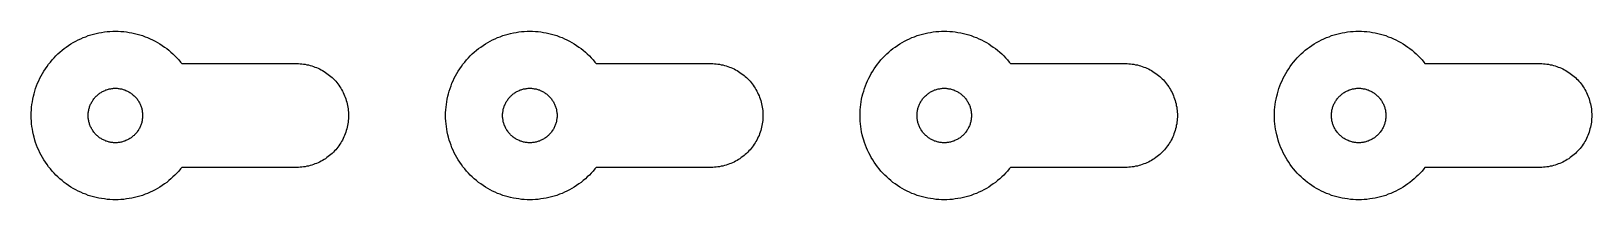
# Model space of a CAD drawing. Header units: millimetres. Extents: x -6 to 114, y -6 to 7.
import ezdxf

# ---------------------------------------------------------------- set-up
doc = ezdxf.new("R2010")
doc.units = ezdxf.units.MM
doc.layers.add('SNIJDEN', color=1, linetype='Continuous')

msp = doc.modelspace()

# ---------------------------------------------------------------- linework, layer by layer
at = {"layer": 'SNIJDEN'}
for points in [[(5.12, -4), (5.02, -4.12), (4.89, -4.29), (4.74, -4.44), (4.6, -4.6), (4.44, -4.74), (4.29, -4.89), (4.12, -5.02), (3.96, -5.16), (3.79, -5.28), (3.61, -5.4), (3.43, -5.52), (3.25, -5.63), (3.06, -5.73), (2.87, -5.83), (2.68, -5.92), (2.49, -6.01), (2.29, -6.08), (2.09, -6.16), (1.89, -6.22), (1.68, -6.28), (1.48, -6.33), (1.27, -6.38), (1.06, -6.41), (0.85, -6.44), (0.64, -6.47), (0.43, -6.49), (0.21, -6.5), (0, -6.5), (-0.21, -6.5), (-0.43, -6.49), (-0.64, -6.47), (-0.85, -6.44), (-1.06, -6.41), (-1.27, -6.38), (-1.48, -6.33), (-1.68, -6.28), (-1.89, -6.22), (-2.09, -6.16), (-2.29, -6.08), (-2.49, -6.01), (-2.68, -5.92), (-2.87, -5.83), (-3.06, -5.73), (-3.25, -5.63), (-3.43, -5.52), (-3.61, -5.4), (-3.79, -5.28), (-3.96, -5.16), (-4.12, -5.02), (-4.29, -4.89), (-4.44, -4.74), (-4.6, -4.6), (-4.74, -4.44), (-4.89, -4.29), (-5.02, -4.12), (-5.16, -3.96), (-5.28, -3.79), (-5.4, -3.61), (-5.52, -3.43), (-5.63, -3.25), (-5.73, -3.06), (-5.83, -2.87), (-5.92, -2.68), (-6.01, -2.49), (-6.08, -2.29), (-6.16, -2.09), (-6.22, -1.89), (-6.28, -1.68), (-6.33, -1.48), (-6.38, -1.27), (-6.41, -1.06), (-6.44, -0.85), (-6.47, -0.64), (-6.49, -0.43), (-6.5, -0.21), (-6.5, 0), (-6.5, 0), (-6.5, 0.21), (-6.49, 0.43), (-6.47, 0.64), (-6.44, 0.85), (-6.41, 1.06), (-6.38, 1.27), (-6.33, 1.48), (-6.28, 1.68), (-6.22, 1.89), (-6.16, 2.09), (-6.08, 2.29), (-6.01, 2.49), (-5.92, 2.68), (-5.83, 2.88), (-5.73, 3.07), (-5.63, 3.25), (-5.52, 3.43), (-5.4, 3.61), (-5.28, 3.79), (-5.16, 3.96), (-5.02, 4.12), (-4.89, 4.29), (-4.74, 4.44), (-4.6, 4.6), (-4.44, 4.75), (-4.29, 4.89), (-4.12, 5.03), (-3.96, 5.16), (-3.79, 5.28), (-3.61, 5.41), (-3.43, 5.52), (-3.25, 5.63), (-3.06, 5.73), (-2.87, 5.83), (-2.68, 5.92), (-2.49, 6.01), (-2.29, 6.08), (-2.09, 6.16), (-1.89, 6.22), (-1.68, 6.28), (-1.48, 6.33), (-1.27, 6.38), (-1.06, 6.41), (-0.85, 6.45), (-0.64, 6.47), (-0.43, 6.49), (-0.21, 6.5), (0, 6.5), (0.21, 6.5), (0.43, 6.49), (0.64, 6.47), (0.85, 6.45), (1.06, 6.41), (1.27, 6.38), (1.48, 6.33), (1.68, 6.28), (1.89, 6.22), (2.09, 6.16), (2.29, 6.08), (2.49, 6.01), (2.68, 5.92), (2.87, 5.83), (3.06, 5.73), (3.25, 5.63), (3.43, 5.52), (3.61, 5.41), (3.79, 5.28), (3.96, 5.16), (4.12, 5.03), (4.29, 4.89), (4.44, 4.75), (4.6, 4.6), (4.74, 4.44), (4.89, 4.29), (5.02, 4.12), (5.12, 4), (13.94, 4), (14, 4), (14.13, 4), (14.26, 3.99), (14.39, 3.98), (14.52, 3.97), (14.65, 3.95), (14.78, 3.92), (14.91, 3.9), (15.04, 3.86), (15.16, 3.83), (15.29, 3.79), (15.41, 3.74), (15.53, 3.7), (15.65, 3.64), (15.77, 3.59), (15.89, 3.53), (16, 3.47), (16.11, 3.4), (16.22, 3.33), (16.33, 3.25), (16.44, 3.17), (16.54, 3.09), (16.64, 3.01), (16.73, 2.92), (16.83, 2.83), (16.92, 2.74), (17.01, 2.64), (17.09, 2.54), (17.17, 2.44), (17.25, 2.33), (17.33, 2.22), (17.4, 2.11), (17.46, 2), (17.53, 1.89), (17.59, 1.77), (17.64, 1.65), (17.7, 1.53), (17.74, 1.41), (17.79, 1.29), (17.83, 1.16), (17.86, 1.04), (17.9, 0.91), (17.92, 0.78), (17.95, 0.65), (17.97, 0.52), (17.98, 0.39), (17.99, 0.26), (18, 0.13), (18, 0), (18, 0), (18, -0.13), (17.99, -0.26), (17.98, -0.39), (17.97, -0.52), (17.95, -0.65), (17.92, -0.78), (17.9, -0.91), (17.86, -1.04), (17.83, -1.16), (17.79, -1.29), (17.74, -1.41), (17.7, -1.53), (17.64, -1.65), (17.59, -1.77), (17.53, -1.89), (17.46, -2), (17.4, -2.11), (17.33, -2.22), (17.25, -2.33), (17.17, -2.44), (17.09, -2.54), (17.01, -2.64), (16.92, -2.73), (16.83, -2.83), (16.73, -2.92), (16.64, -3.01), (16.54, -3.09), (16.44, -3.17), (16.33, -3.25), (16.22, -3.33), (16.11, -3.4), (16, -3.46), (15.89, -3.53), (15.77, -3.59), (15.65, -3.64), (15.53, -3.7), (15.41, -3.74), (15.29, -3.79), (15.16, -3.83), (15.04, -3.86), (14.91, -3.9), (14.78, -3.92), (14.65, -3.95), (14.52, -3.97), (14.39, -3.98), (14.26, -3.99), (14.13, -4), (14, -4), (5.12, -4)], [(37.12, -4), (37.02, -4.12), (36.89, -4.29), (36.74, -4.44), (36.6, -4.6), (36.44, -4.74), (36.29, -4.89), (36.12, -5.02), (35.96, -5.16), (35.79, -5.28), (35.61, -5.4), (35.43, -5.52), (35.25, -5.63), (35.06, -5.73), (34.87, -5.83), (34.68, -5.92), (34.49, -6.01), (34.29, -6.08), (34.09, -6.16), (33.89, -6.22), (33.68, -6.28), (33.48, -6.33), (33.27, -6.38), (33.06, -6.41), (32.85, -6.44), (32.64, -6.47), (32.43, -6.49), (32.21, -6.5), (32, -6.5), (31.79, -6.5), (31.57, -6.49), (31.36, -6.47), (31.15, -6.44), (30.94, -6.41), (30.73, -6.38), (30.52, -6.33), (30.32, -6.28), (30.11, -6.22), (29.91, -6.16), (29.71, -6.08), (29.51, -6.01), (29.32, -5.92), (29.13, -5.83), (28.94, -5.73), (28.75, -5.63), (28.57, -5.52), (28.39, -5.4), (28.21, -5.28), (28.04, -5.16), (27.88, -5.02), (27.71, -4.89), (27.56, -4.74), (27.4, -4.6), (27.26, -4.44), (27.11, -4.29), (26.98, -4.12), (26.84, -3.96), (26.72, -3.79), (26.6, -3.61), (26.48, -3.43), (26.37, -3.25), (26.27, -3.06), (26.17, -2.87), (26.08, -2.68), (25.99, -2.49), (25.92, -2.29), (25.84, -2.09), (25.78, -1.89), (25.72, -1.68), (25.67, -1.48), (25.62, -1.27), (25.59, -1.06), (25.56, -0.85), (25.53, -0.64), (25.51, -0.43), (25.5, -0.21), (25.5, 0), (25.5, 0), (25.5, 0.21), (25.51, 0.43), (25.53, 0.64), (25.56, 0.85), (25.59, 1.06), (25.62, 1.27), (25.67, 1.48), (25.72, 1.68), (25.78, 1.89), (25.84, 2.09), (25.92, 2.29), (25.99, 2.49), (26.08, 2.68), (26.17, 2.88), (26.27, 3.07), (26.37, 3.25), (26.48, 3.43), (26.6, 3.61), (26.72, 3.79), (26.84, 3.96), (26.98, 4.12), (27.11, 4.29), (27.26, 4.44), (27.4, 4.6), (27.56, 4.75), (27.71, 4.89), (27.88, 5.03), (28.04, 5.16), (28.21, 5.28), (28.39, 5.41), (28.57, 5.52), (28.75, 5.63), (28.94, 5.73), (29.13, 5.83), (29.32, 5.92), (29.51, 6.01), (29.71, 6.08), (29.91, 6.16), (30.11, 6.22), (30.32, 6.28), (30.52, 6.33), (30.73, 6.38), (30.94, 6.41), (31.15, 6.45), (31.36, 6.47), (31.57, 6.49), (31.79, 6.5), (32, 6.5), (32.21, 6.5), (32.43, 6.49), (32.64, 6.47), (32.85, 6.45), (33.06, 6.41), (33.27, 6.38), (33.48, 6.33), (33.68, 6.28), (33.89, 6.22), (34.09, 6.16), (34.29, 6.08), (34.49, 6.01), (34.68, 5.92), (34.87, 5.83), (35.06, 5.73), (35.25, 5.63), (35.43, 5.52), (35.61, 5.41), (35.79, 5.28), (35.96, 5.16), (36.12, 5.03), (36.29, 4.89), (36.44, 4.75), (36.6, 4.6), (36.74, 4.44), (36.89, 4.29), (37.02, 4.12), (37.12, 4), (45.94, 4), (46, 4), (46.13, 4), (46.26, 3.99), (46.39, 3.98), (46.52, 3.97), (46.65, 3.95), (46.78, 3.92), (46.91, 3.9), (47.04, 3.86), (47.16, 3.83), (47.29, 3.79), (47.41, 3.74), (47.53, 3.7), (47.65, 3.64), (47.77, 3.59), (47.89, 3.53), (48, 3.47), (48.11, 3.4), (48.22, 3.33), (48.33, 3.25), (48.44, 3.17), (48.54, 3.09), (48.64, 3.01), (48.73, 2.92), (48.83, 2.83), (48.92, 2.74), (49.01, 2.64), (49.09, 2.54), (49.17, 2.44), (49.25, 2.33), (49.33, 2.22), (49.4, 2.11), (49.46, 2), (49.53, 1.89), (49.59, 1.77), (49.64, 1.65), (49.7, 1.53), (49.74, 1.41), (49.79, 1.29), (49.83, 1.16), (49.86, 1.04), (49.9, 0.91), (49.92, 0.78), (49.95, 0.65), (49.97, 0.52), (49.98, 0.39), (49.99, 0.26), (50, 0.13), (50, 0), (50, 0), (50, -0.13), (49.99, -0.26), (49.98, -0.39), (49.97, -0.52), (49.95, -0.65), (49.92, -0.78), (49.9, -0.91), (49.86, -1.04), (49.83, -1.16), (49.79, -1.29), (49.74, -1.41), (49.7, -1.53), (49.64, -1.65), (49.59, -1.77), (49.53, -1.89), (49.46, -2), (49.4, -2.11), (49.33, -2.22), (49.25, -2.33), (49.17, -2.44), (49.09, -2.54), (49.01, -2.64), (48.92, -2.73), (48.83, -2.83), (48.73, -2.92), (48.64, -3.01), (48.54, -3.09), (48.44, -3.17), (48.33, -3.25), (48.22, -3.33), (48.11, -3.4), (48, -3.46), (47.89, -3.53), (47.77, -3.59), (47.65, -3.64), (47.53, -3.7), (47.41, -3.74), (47.29, -3.79), (47.16, -3.83), (47.04, -3.86), (46.91, -3.9), (46.78, -3.92), (46.65, -3.95), (46.52, -3.97), (46.39, -3.98), (46.26, -3.99), (46.13, -4), (46, -4), (37.12, -4)], [(69.12, -4), (69.02, -4.12), (68.89, -4.29), (68.74, -4.44), (68.6, -4.6), (68.44, -4.74), (68.29, -4.89), (68.12, -5.02), (67.96, -5.16), (67.79, -5.28), (67.61, -5.4), (67.43, -5.52), (67.25, -5.63), (67.06, -5.73), (66.87, -5.83), (66.68, -5.92), (66.49, -6.01), (66.29, -6.08), (66.09, -6.16), (65.89, -6.22), (65.68, -6.28), (65.48, -6.33), (65.27, -6.38), (65.06, -6.41), (64.85, -6.44), (64.64, -6.47), (64.43, -6.49), (64.21, -6.5), (64, -6.5), (63.79, -6.5), (63.57, -6.49), (63.36, -6.47), (63.15, -6.44), (62.94, -6.41), (62.73, -6.38), (62.52, -6.33), (62.32, -6.28), (62.11, -6.22), (61.91, -6.16), (61.71, -6.08), (61.51, -6.01), (61.32, -5.92), (61.13, -5.83), (60.94, -5.73), (60.75, -5.63), (60.57, -5.52), (60.39, -5.4), (60.21, -5.28), (60.04, -5.16), (59.88, -5.02), (59.71, -4.89), (59.56, -4.74), (59.4, -4.6), (59.26, -4.44), (59.11, -4.29), (58.98, -4.12), (58.84, -3.96), (58.72, -3.79), (58.6, -3.61), (58.48, -3.43), (58.37, -3.25), (58.27, -3.06), (58.17, -2.87), (58.08, -2.68), (57.99, -2.49), (57.92, -2.29), (57.84, -2.09), (57.78, -1.89), (57.72, -1.68), (57.67, -1.48), (57.62, -1.27), (57.59, -1.06), (57.56, -0.85), (57.53, -0.64), (57.51, -0.43), (57.5, -0.21), (57.5, 0), (57.5, 0), (57.5, 0.21), (57.51, 0.43), (57.53, 0.64), (57.56, 0.85), (57.59, 1.06), (57.62, 1.27), (57.67, 1.48), (57.72, 1.68), (57.78, 1.89), (57.84, 2.09), (57.92, 2.29), (57.99, 2.49), (58.08, 2.68), (58.17, 2.88), (58.27, 3.07), (58.37, 3.25), (58.48, 3.43), (58.6, 3.61), (58.72, 3.79), (58.84, 3.96), (58.98, 4.12), (59.11, 4.29), (59.26, 4.44), (59.4, 4.6), (59.56, 4.75), (59.71, 4.89), (59.88, 5.03), (60.04, 5.16), (60.21, 5.28), (60.39, 5.41), (60.57, 5.52), (60.75, 5.63), (60.94, 5.73), (61.13, 5.83), (61.32, 5.92), (61.51, 6.01), (61.71, 6.08), (61.91, 6.16), (62.11, 6.22), (62.32, 6.28), (62.52, 6.33), (62.73, 6.38), (62.94, 6.41), (63.15, 6.45), (63.36, 6.47), (63.57, 6.49), (63.79, 6.5), (64, 6.5), (64.21, 6.5), (64.43, 6.49), (64.64, 6.47), (64.85, 6.45), (65.06, 6.41), (65.27, 6.38), (65.48, 6.33), (65.68, 6.28), (65.89, 6.22), (66.09, 6.16), (66.29, 6.08), (66.49, 6.01), (66.68, 5.92), (66.87, 5.83), (67.06, 5.73), (67.25, 5.63), (67.43, 5.52), (67.61, 5.41), (67.79, 5.28), (67.96, 5.16), (68.12, 5.03), (68.29, 4.89), (68.44, 4.75), (68.6, 4.6), (68.74, 4.44), (68.89, 4.29), (69.02, 4.12), (69.12, 4), (77.94, 4), (78, 4), (78.13, 4), (78.26, 3.99), (78.39, 3.98), (78.52, 3.97), (78.65, 3.95), (78.78, 3.92), (78.91, 3.9), (79.04, 3.86), (79.16, 3.83), (79.29, 3.79), (79.41, 3.74), (79.53, 3.7), (79.65, 3.64), (79.77, 3.59), (79.89, 3.53), (80, 3.47), (80.11, 3.4), (80.22, 3.33), (80.33, 3.25), (80.44, 3.17), (80.54, 3.09), (80.64, 3.01), (80.73, 2.92), (80.83, 2.83), (80.92, 2.74), (81.01, 2.64), (81.09, 2.54), (81.17, 2.44), (81.25, 2.33), (81.33, 2.22), (81.4, 2.11), (81.46, 2), (81.53, 1.89), (81.59, 1.77), (81.64, 1.65), (81.7, 1.53), (81.74, 1.41), (81.79, 1.29), (81.83, 1.16), (81.86, 1.04), (81.9, 0.91), (81.92, 0.78), (81.95, 0.65), (81.97, 0.52), (81.98, 0.39), (81.99, 0.26), (82, 0.13), (82, 0), (82, 0), (82, -0.13), (81.99, -0.26), (81.98, -0.39), (81.97, -0.52), (81.95, -0.65), (81.92, -0.78), (81.9, -0.91), (81.86, -1.04), (81.83, -1.16), (81.79, -1.29), (81.74, -1.41), (81.7, -1.53), (81.64, -1.65), (81.59, -1.77), (81.53, -1.89), (81.46, -2), (81.4, -2.11), (81.33, -2.22), (81.25, -2.33), (81.17, -2.44), (81.09, -2.54), (81.01, -2.64), (80.92, -2.73), (80.83, -2.83), (80.73, -2.92), (80.64, -3.01), (80.54, -3.09), (80.44, -3.17), (80.33, -3.25), (80.22, -3.33), (80.11, -3.4), (80, -3.46), (79.89, -3.53), (79.77, -3.59), (79.65, -3.64), (79.53, -3.7), (79.41, -3.74), (79.29, -3.79), (79.16, -3.83), (79.04, -3.86), (78.91, -3.9), (78.78, -3.92), (78.65, -3.95), (78.52, -3.97), (78.39, -3.98), (78.26, -3.99), (78.13, -4), (78, -4), (69.12, -4)], [(101.12, -4), (101.02, -4.12), (100.89, -4.29), (100.74, -4.44), (100.6, -4.6), (100.44, -4.74), (100.29, -4.89), (100.12, -5.02), (99.96, -5.16), (99.79, -5.28), (99.61, -5.4), (99.43, -5.52), (99.25, -5.63), (99.06, -5.73), (98.87, -5.83), (98.68, -5.92), (98.49, -6.01), (98.29, -6.08), (98.09, -6.16), (97.89, -6.22), (97.68, -6.28), (97.48, -6.33), (97.27, -6.38), (97.06, -6.41), (96.85, -6.44), (96.64, -6.47), (96.43, -6.49), (96.21, -6.5), (96, -6.5), (95.79, -6.5), (95.57, -6.49), (95.36, -6.47), (95.15, -6.44), (94.94, -6.41), (94.73, -6.38), (94.52, -6.33), (94.32, -6.28), (94.11, -6.22), (93.91, -6.16), (93.71, -6.08), (93.51, -6.01), (93.32, -5.92), (93.13, -5.83), (92.94, -5.73), (92.75, -5.63), (92.57, -5.52), (92.39, -5.4), (92.21, -5.28), (92.04, -5.16), (91.88, -5.02), (91.71, -4.89), (91.56, -4.74), (91.4, -4.6), (91.26, -4.44), (91.11, -4.29), (90.98, -4.12), (90.84, -3.96), (90.72, -3.79), (90.6, -3.61), (90.48, -3.43), (90.37, -3.25), (90.27, -3.06), (90.17, -2.87), (90.08, -2.68), (89.99, -2.49), (89.92, -2.29), (89.84, -2.09), (89.78, -1.89), (89.72, -1.68), (89.67, -1.48), (89.62, -1.27), (89.59, -1.06), (89.56, -0.85), (89.53, -0.64), (89.51, -0.43), (89.5, -0.21), (89.5, 0), (89.5, 0), (89.5, 0.21), (89.51, 0.43), (89.53, 0.64), (89.56, 0.85), (89.59, 1.06), (89.62, 1.27), (89.67, 1.48), (89.72, 1.68), (89.78, 1.89), (89.84, 2.09), (89.92, 2.29), (89.99, 2.49), (90.08, 2.68), (90.17, 2.88), (90.27, 3.07), (90.37, 3.25), (90.48, 3.43), (90.6, 3.61), (90.72, 3.79), (90.84, 3.96), (90.98, 4.12), (91.11, 4.29), (91.26, 4.44), (91.4, 4.6), (91.56, 4.75), (91.71, 4.89), (91.88, 5.03), (92.04, 5.16), (92.21, 5.28), (92.39, 5.41), (92.57, 5.52), (92.75, 5.63), (92.94, 5.73), (93.13, 5.83), (93.32, 5.92), (93.51, 6.01), (93.71, 6.08), (93.91, 6.16), (94.11, 6.22), (94.32, 6.28), (94.52, 6.33), (94.73, 6.38), (94.94, 6.41), (95.15, 6.45), (95.36, 6.47), (95.57, 6.49), (95.79, 6.5), (96, 6.5), (96.21, 6.5), (96.43, 6.49), (96.64, 6.47), (96.85, 6.45), (97.06, 6.41), (97.27, 6.38), (97.48, 6.33), (97.68, 6.28), (97.89, 6.22), (98.09, 6.16), (98.29, 6.08), (98.49, 6.01), (98.68, 5.92), (98.87, 5.83), (99.06, 5.73), (99.25, 5.63), (99.43, 5.52), (99.61, 5.41), (99.79, 5.28), (99.96, 5.16), (100.12, 5.03), (100.29, 4.89), (100.44, 4.75), (100.6, 4.6), (100.74, 4.44), (100.89, 4.29), (101.02, 4.12), (101.12, 4), (109.94, 4), (110, 4), (110.13, 4), (110.26, 3.99), (110.39, 3.98), (110.52, 3.97), (110.65, 3.95), (110.78, 3.92), (110.91, 3.9), (111.04, 3.86), (111.16, 3.83), (111.29, 3.79), (111.41, 3.74), (111.53, 3.7), (111.65, 3.64), (111.77, 3.59), (111.89, 3.53), (112, 3.47), (112.11, 3.4), (112.22, 3.33), (112.33, 3.25), (112.44, 3.17), (112.54, 3.09), (112.64, 3.01), (112.73, 2.92), (112.83, 2.83), (112.92, 2.74), (113.01, 2.64), (113.09, 2.54), (113.17, 2.44), (113.25, 2.33), (113.33, 2.22), (113.4, 2.11), (113.46, 2), (113.53, 1.89), (113.59, 1.77), (113.64, 1.65), (113.7, 1.53), (113.74, 1.41), (113.79, 1.29), (113.83, 1.16), (113.86, 1.04), (113.9, 0.91), (113.92, 0.78), (113.95, 0.65), (113.97, 0.52), (113.98, 0.39), (113.99, 0.26), (114, 0.13), (114, 0), (114, 0), (114, -0.13), (113.99, -0.26), (113.98, -0.39), (113.97, -0.52), (113.95, -0.65), (113.92, -0.78), (113.9, -0.91), (113.86, -1.04), (113.83, -1.16), (113.79, -1.29), (113.74, -1.41), (113.7, -1.53), (113.64, -1.65), (113.59, -1.77), (113.53, -1.89), (113.46, -2), (113.4, -2.11), (113.33, -2.22), (113.25, -2.33), (113.17, -2.44), (113.09, -2.54), (113.01, -2.64), (112.92, -2.73), (112.83, -2.83), (112.73, -2.92), (112.64, -3.01), (112.54, -3.09), (112.44, -3.17), (112.33, -3.25), (112.22, -3.33), (112.11, -3.4), (112, -3.46), (111.89, -3.53), (111.77, -3.59), (111.65, -3.64), (111.53, -3.7), (111.41, -3.74), (111.29, -3.79), (111.16, -3.83), (111.04, -3.86), (110.91, -3.9), (110.78, -3.92), (110.65, -3.95), (110.52, -3.97), (110.39, -3.98), (110.26, -3.99), (110.13, -4), (110, -4), (101.12, -4)], [(-2.1, 0), (-2.1, 0.07), (-2.1, 0.14), (-2.09, 0.21), (-2.08, 0.28), (-2.07, 0.34), (-2.06, 0.41), (-2.05, 0.48), (-2.03, 0.54), (-2.01, 0.61), (-1.99, 0.68), (-1.97, 0.74), (-1.94, 0.8), (-1.91, 0.87), (-1.88, 0.93), (-1.85, 0.99), (-1.82, 1.05), (-1.78, 1.11), (-1.75, 1.17), (-1.71, 1.22), (-1.67, 1.28), (-1.62, 1.33), (-1.58, 1.39), (-1.53, 1.44), (-1.48, 1.49), (-1.44, 1.53), (-1.38, 1.58), (-1.33, 1.62), (-1.28, 1.67), (-1.22, 1.71), (-1.17, 1.75), (-1.11, 1.78), (-1.05, 1.82), (-0.99, 1.85), (-0.93, 1.88), (-0.87, 1.91), (-0.8, 1.94), (-0.74, 1.97), (-0.68, 1.99), (-0.61, 2.01), (-0.54, 2.03), (-0.48, 2.05), (-0.41, 2.06), (-0.34, 2.07), (-0.27, 2.08), (-0.21, 2.09), (-0.14, 2.1), (-0.07, 2.1), (0, 2.1), (0.07, 2.1), (0.14, 2.1), (0.21, 2.09), (0.27, 2.08), (0.34, 2.07), (0.41, 2.06), (0.48, 2.05), (0.54, 2.03), (0.61, 2.01), (0.68, 1.99), (0.74, 1.97), (0.8, 1.94), (0.87, 1.91), (0.93, 1.88), (0.99, 1.85), (1.05, 1.82), (1.11, 1.78), (1.17, 1.75), (1.22, 1.71), (1.28, 1.67), (1.33, 1.62), (1.38, 1.58), (1.44, 1.53), (1.48, 1.49), (1.53, 1.44), (1.58, 1.39), (1.62, 1.33), (1.67, 1.28), (1.71, 1.22), (1.75, 1.17), (1.78, 1.11), (1.82, 1.05), (1.85, 0.99), (1.88, 0.93), (1.91, 0.87), (1.94, 0.8), (1.97, 0.74), (1.99, 0.68), (2.01, 0.61), (2.03, 0.54), (2.05, 0.48), (2.06, 0.41), (2.07, 0.34), (2.08, 0.28), (2.09, 0.21), (2.1, 0.14), (2.1, 0.07), (2.1, 0), (2.1, 0), (2.1, -0.07), (2.1, -0.14), (2.09, -0.21), (2.08, -0.27), (2.07, -0.34), (2.06, -0.41), (2.05, -0.48), (2.03, -0.54), (2.01, -0.61), (1.99, -0.68), (1.97, -0.74), (1.94, -0.8), (1.91, -0.87), (1.88, -0.93), (1.85, -0.99), (1.82, -1.05), (1.78, -1.11), (1.75, -1.17), (1.71, -1.22), (1.67, -1.28), (1.62, -1.33), (1.58, -1.38), (1.53, -1.44), (1.48, -1.48), (1.44, -1.53), (1.38, -1.58), (1.33, -1.62), (1.28, -1.67), (1.22, -1.71), (1.17, -1.75), (1.11, -1.78), (1.05, -1.82), (0.99, -1.85), (0.93, -1.88), (0.87, -1.91), (0.8, -1.94), (0.74, -1.97), (0.68, -1.99), (0.61, -2.01), (0.54, -2.03), (0.48, -2.05), (0.41, -2.06), (0.34, -2.07), (0.27, -2.08), (0.21, -2.09), (0.14, -2.1), (0.07, -2.1), (0, -2.1), (-0.07, -2.1), (-0.14, -2.1), (-0.21, -2.09), (-0.27, -2.08), (-0.34, -2.07), (-0.41, -2.06), (-0.48, -2.05), (-0.54, -2.03), (-0.61, -2.01), (-0.68, -1.99), (-0.74, -1.97), (-0.8, -1.94), (-0.87, -1.91), (-0.93, -1.88), (-0.99, -1.85), (-1.05, -1.82), (-1.11, -1.78), (-1.17, -1.75), (-1.22, -1.71), (-1.28, -1.67), (-1.33, -1.62), (-1.38, -1.58), (-1.44, -1.53), (-1.48, -1.48), (-1.53, -1.44), (-1.58, -1.38), (-1.62, -1.33), (-1.67, -1.28), (-1.71, -1.22), (-1.75, -1.17), (-1.78, -1.11), (-1.82, -1.05), (-1.85, -0.99), (-1.88, -0.93), (-1.91, -0.87), (-1.94, -0.8), (-1.97, -0.74), (-1.99, -0.68), (-2.01, -0.61), (-2.03, -0.54), (-2.05, -0.48), (-2.06, -0.41), (-2.07, -0.34), (-2.08, -0.27), (-2.09, -0.21), (-2.1, -0.14), (-2.1, -0.07), (-2.1, 0), (-2.1, 0)], [(29.9, 0), (29.9, 0.07), (29.9, 0.14), (29.91, 0.21), (29.92, 0.28), (29.93, 0.34), (29.94, 0.41), (29.95, 0.48), (29.97, 0.54), (29.99, 0.61), (30.01, 0.68), (30.03, 0.74), (30.06, 0.8), (30.09, 0.87), (30.12, 0.93), (30.15, 0.99), (30.18, 1.05), (30.22, 1.11), (30.25, 1.17), (30.29, 1.22), (30.33, 1.28), (30.38, 1.33), (30.42, 1.39), (30.47, 1.44), (30.52, 1.49), (30.56, 1.53), (30.62, 1.58), (30.67, 1.62), (30.72, 1.67), (30.78, 1.71), (30.83, 1.75), (30.89, 1.78), (30.95, 1.82), (31.01, 1.85), (31.07, 1.88), (31.13, 1.91), (31.2, 1.94), (31.26, 1.97), (31.32, 1.99), (31.39, 2.01), (31.46, 2.03), (31.52, 2.05), (31.59, 2.06), (31.66, 2.07), (31.73, 2.08), (31.79, 2.09), (31.86, 2.1), (31.93, 2.1), (32, 2.1), (32.07, 2.1), (32.14, 2.1), (32.21, 2.09), (32.27, 2.08), (32.34, 2.07), (32.41, 2.06), (32.48, 2.05), (32.54, 2.03), (32.61, 2.01), (32.68, 1.99), (32.74, 1.97), (32.8, 1.94), (32.87, 1.91), (32.93, 1.88), (32.99, 1.85), (33.05, 1.82), (33.11, 1.78), (33.17, 1.75), (33.22, 1.71), (33.28, 1.67), (33.33, 1.62), (33.38, 1.58), (33.44, 1.53), (33.48, 1.49), (33.53, 1.44), (33.58, 1.39), (33.62, 1.33), (33.67, 1.28), (33.71, 1.22), (33.75, 1.17), (33.78, 1.11), (33.82, 1.05), (33.85, 0.99), (33.88, 0.93), (33.91, 0.87), (33.94, 0.8), (33.97, 0.74), (33.99, 0.68), (34.01, 0.61), (34.03, 0.54), (34.05, 0.48), (34.06, 0.41), (34.07, 0.34), (34.08, 0.28), (34.09, 0.21), (34.1, 0.14), (34.1, 0.07), (34.1, 0), (34.1, 0), (34.1, -0.07), (34.1, -0.14), (34.09, -0.21), (34.08, -0.27), (34.07, -0.34), (34.06, -0.41), (34.05, -0.48), (34.03, -0.54), (34.01, -0.61), (33.99, -0.68), (33.97, -0.74), (33.94, -0.8), (33.91, -0.87), (33.88, -0.93), (33.85, -0.99), (33.82, -1.05), (33.78, -1.11), (33.75, -1.17), (33.71, -1.22), (33.67, -1.28), (33.62, -1.33), (33.58, -1.38), (33.53, -1.44), (33.48, -1.48), (33.44, -1.53), (33.38, -1.58), (33.33, -1.62), (33.28, -1.67), (33.22, -1.71), (33.17, -1.75), (33.11, -1.78), (33.05, -1.82), (32.99, -1.85), (32.93, -1.88), (32.87, -1.91), (32.8, -1.94), (32.74, -1.97), (32.68, -1.99), (32.61, -2.01), (32.54, -2.03), (32.48, -2.05), (32.41, -2.06), (32.34, -2.07), (32.27, -2.08), (32.21, -2.09), (32.14, -2.1), (32.07, -2.1), (32, -2.1), (31.93, -2.1), (31.86, -2.1), (31.79, -2.09), (31.73, -2.08), (31.66, -2.07), (31.59, -2.06), (31.52, -2.05), (31.46, -2.03), (31.39, -2.01), (31.32, -1.99), (31.26, -1.97), (31.2, -1.94), (31.13, -1.91), (31.07, -1.88), (31.01, -1.85), (30.95, -1.82), (30.89, -1.78), (30.83, -1.75), (30.78, -1.71), (30.72, -1.67), (30.67, -1.62), (30.62, -1.58), (30.56, -1.53), (30.52, -1.48), (30.47, -1.44), (30.42, -1.38), (30.38, -1.33), (30.33, -1.28), (30.29, -1.22), (30.25, -1.17), (30.22, -1.11), (30.18, -1.05), (30.15, -0.99), (30.12, -0.93), (30.09, -0.87), (30.06, -0.8), (30.03, -0.74), (30.01, -0.68), (29.99, -0.61), (29.97, -0.54), (29.95, -0.48), (29.94, -0.41), (29.93, -0.34), (29.92, -0.27), (29.91, -0.21), (29.9, -0.14), (29.9, -0.07), (29.9, 0), (29.9, 0)], [(61.9, 0), (61.9, 0.07), (61.9, 0.14), (61.91, 0.21), (61.92, 0.28), (61.93, 0.34), (61.94, 0.41), (61.95, 0.48), (61.97, 0.54), (61.99, 0.61), (62.01, 0.68), (62.03, 0.74), (62.06, 0.8), (62.09, 0.87), (62.12, 0.93), (62.15, 0.99), (62.18, 1.05), (62.22, 1.11), (62.25, 1.17), (62.29, 1.22), (62.33, 1.28), (62.38, 1.33), (62.42, 1.39), (62.47, 1.44), (62.52, 1.49), (62.56, 1.53), (62.62, 1.58), (62.67, 1.62), (62.72, 1.67), (62.78, 1.71), (62.83, 1.75), (62.89, 1.78), (62.95, 1.82), (63.01, 1.85), (63.07, 1.88), (63.13, 1.91), (63.2, 1.94), (63.26, 1.97), (63.32, 1.99), (63.39, 2.01), (63.46, 2.03), (63.52, 2.05), (63.59, 2.06), (63.66, 2.07), (63.73, 2.08), (63.79, 2.09), (63.86, 2.1), (63.93, 2.1), (64, 2.1), (64.07, 2.1), (64.14, 2.1), (64.21, 2.09), (64.27, 2.08), (64.34, 2.07), (64.41, 2.06), (64.48, 2.05), (64.54, 2.03), (64.61, 2.01), (64.68, 1.99), (64.74, 1.97), (64.8, 1.94), (64.87, 1.91), (64.93, 1.88), (64.99, 1.85), (65.05, 1.82), (65.11, 1.78), (65.17, 1.75), (65.22, 1.71), (65.28, 1.67), (65.33, 1.62), (65.38, 1.58), (65.44, 1.53), (65.48, 1.49), (65.53, 1.44), (65.58, 1.39), (65.62, 1.33), (65.67, 1.28), (65.71, 1.22), (65.75, 1.17), (65.78, 1.11), (65.82, 1.05), (65.85, 0.99), (65.88, 0.93), (65.91, 0.87), (65.94, 0.8), (65.97, 0.74), (65.99, 0.68), (66.01, 0.61), (66.03, 0.54), (66.05, 0.48), (66.06, 0.41), (66.07, 0.34), (66.08, 0.28), (66.09, 0.21), (66.1, 0.14), (66.1, 0.07), (66.1, 0), (66.1, 0), (66.1, -0.07), (66.1, -0.14), (66.09, -0.21), (66.08, -0.27), (66.07, -0.34), (66.06, -0.41), (66.05, -0.48), (66.03, -0.54), (66.01, -0.61), (65.99, -0.68), (65.97, -0.74), (65.94, -0.8), (65.91, -0.87), (65.88, -0.93), (65.85, -0.99), (65.82, -1.05), (65.78, -1.11), (65.75, -1.17), (65.71, -1.22), (65.67, -1.28), (65.62, -1.33), (65.58, -1.38), (65.53, -1.44), (65.48, -1.48), (65.44, -1.53), (65.38, -1.58), (65.33, -1.62), (65.28, -1.67), (65.22, -1.71), (65.17, -1.75), (65.11, -1.78), (65.05, -1.82), (64.99, -1.85), (64.93, -1.88), (64.87, -1.91), (64.8, -1.94), (64.74, -1.97), (64.68, -1.99), (64.61, -2.01), (64.54, -2.03), (64.48, -2.05), (64.41, -2.06), (64.34, -2.07), (64.27, -2.08), (64.21, -2.09), (64.14, -2.1), (64.07, -2.1), (64, -2.1), (63.93, -2.1), (63.86, -2.1), (63.79, -2.09), (63.73, -2.08), (63.66, -2.07), (63.59, -2.06), (63.52, -2.05), (63.46, -2.03), (63.39, -2.01), (63.32, -1.99), (63.26, -1.97), (63.2, -1.94), (63.13, -1.91), (63.07, -1.88), (63.01, -1.85), (62.95, -1.82), (62.89, -1.78), (62.83, -1.75), (62.78, -1.71), (62.72, -1.67), (62.67, -1.62), (62.62, -1.58), (62.56, -1.53), (62.52, -1.48), (62.47, -1.44), (62.42, -1.38), (62.38, -1.33), (62.33, -1.28), (62.29, -1.22), (62.25, -1.17), (62.22, -1.11), (62.18, -1.05), (62.15, -0.99), (62.12, -0.93), (62.09, -0.87), (62.06, -0.8), (62.03, -0.74), (62.01, -0.68), (61.99, -0.61), (61.97, -0.54), (61.95, -0.48), (61.94, -0.41), (61.93, -0.34), (61.92, -0.27), (61.91, -0.21), (61.9, -0.14), (61.9, -0.07), (61.9, 0), (61.9, 0)], [(93.9, 0), (93.9, 0.07), (93.9, 0.14), (93.91, 0.21), (93.92, 0.28), (93.93, 0.34), (93.94, 0.41), (93.95, 0.48), (93.97, 0.54), (93.99, 0.61), (94.01, 0.68), (94.03, 0.74), (94.06, 0.8), (94.09, 0.87), (94.12, 0.93), (94.15, 0.99), (94.18, 1.05), (94.22, 1.11), (94.25, 1.17), (94.29, 1.22), (94.33, 1.28), (94.38, 1.33), (94.42, 1.39), (94.47, 1.44), (94.52, 1.49), (94.56, 1.53), (94.62, 1.58), (94.67, 1.62), (94.72, 1.67), (94.78, 1.71), (94.83, 1.75), (94.89, 1.78), (94.95, 1.82), (95.01, 1.85), (95.07, 1.88), (95.13, 1.91), (95.2, 1.94), (95.26, 1.97), (95.32, 1.99), (95.39, 2.01), (95.46, 2.03), (95.52, 2.05), (95.59, 2.06), (95.66, 2.07), (95.73, 2.08), (95.79, 2.09), (95.86, 2.1), (95.93, 2.1), (96, 2.1), (96.07, 2.1), (96.14, 2.1), (96.21, 2.09), (96.27, 2.08), (96.34, 2.07), (96.41, 2.06), (96.48, 2.05), (96.54, 2.03), (96.61, 2.01), (96.68, 1.99), (96.74, 1.97), (96.8, 1.94), (96.87, 1.91), (96.93, 1.88), (96.99, 1.85), (97.05, 1.82), (97.11, 1.78), (97.17, 1.75), (97.22, 1.71), (97.28, 1.67), (97.33, 1.62), (97.38, 1.58), (97.44, 1.53), (97.48, 1.49), (97.53, 1.44), (97.58, 1.39), (97.62, 1.33), (97.67, 1.28), (97.71, 1.22), (97.75, 1.17), (97.78, 1.11), (97.82, 1.05), (97.85, 0.99), (97.88, 0.93), (97.91, 0.87), (97.94, 0.8), (97.97, 0.74), (97.99, 0.68), (98.01, 0.61), (98.03, 0.54), (98.05, 0.48), (98.06, 0.41), (98.07, 0.34), (98.08, 0.28), (98.09, 0.21), (98.1, 0.14), (98.1, 0.07), (98.1, 0), (98.1, 0), (98.1, -0.07), (98.1, -0.14), (98.09, -0.21), (98.08, -0.27), (98.07, -0.34), (98.06, -0.41), (98.05, -0.48), (98.03, -0.54), (98.01, -0.61), (97.99, -0.68), (97.97, -0.74), (97.94, -0.8), (97.91, -0.87), (97.88, -0.93), (97.85, -0.99), (97.82, -1.05), (97.78, -1.11), (97.75, -1.17), (97.71, -1.22), (97.67, -1.28), (97.62, -1.33), (97.58, -1.38), (97.53, -1.44), (97.48, -1.48), (97.44, -1.53), (97.38, -1.58), (97.33, -1.62), (97.28, -1.67), (97.22, -1.71), (97.17, -1.75), (97.11, -1.78), (97.05, -1.82), (96.99, -1.85), (96.93, -1.88), (96.87, -1.91), (96.8, -1.94), (96.74, -1.97), (96.68, -1.99), (96.61, -2.01), (96.54, -2.03), (96.48, -2.05), (96.41, -2.06), (96.34, -2.07), (96.27, -2.08), (96.21, -2.09), (96.14, -2.1), (96.07, -2.1), (96, -2.1), (95.93, -2.1), (95.86, -2.1), (95.79, -2.09), (95.73, -2.08), (95.66, -2.07), (95.59, -2.06), (95.52, -2.05), (95.46, -2.03), (95.39, -2.01), (95.32, -1.99), (95.26, -1.97), (95.2, -1.94), (95.13, -1.91), (95.07, -1.88), (95.01, -1.85), (94.95, -1.82), (94.89, -1.78), (94.83, -1.75), (94.78, -1.71), (94.72, -1.67), (94.67, -1.62), (94.62, -1.58), (94.56, -1.53), (94.52, -1.48), (94.47, -1.44), (94.42, -1.38), (94.38, -1.33), (94.33, -1.28), (94.29, -1.22), (94.25, -1.17), (94.22, -1.11), (94.18, -1.05), (94.15, -0.99), (94.12, -0.93), (94.09, -0.87), (94.06, -0.8), (94.03, -0.74), (94.01, -0.68), (93.99, -0.61), (93.97, -0.54), (93.95, -0.48), (93.94, -0.41), (93.93, -0.34), (93.92, -0.27), (93.91, -0.21), (93.9, -0.14), (93.9, -0.07), (93.9, 0), (93.9, 0)]]:
    msp.add_lwpolyline(points, close=True, dxfattribs=at)

doc.saveas('drawing.dxf')
